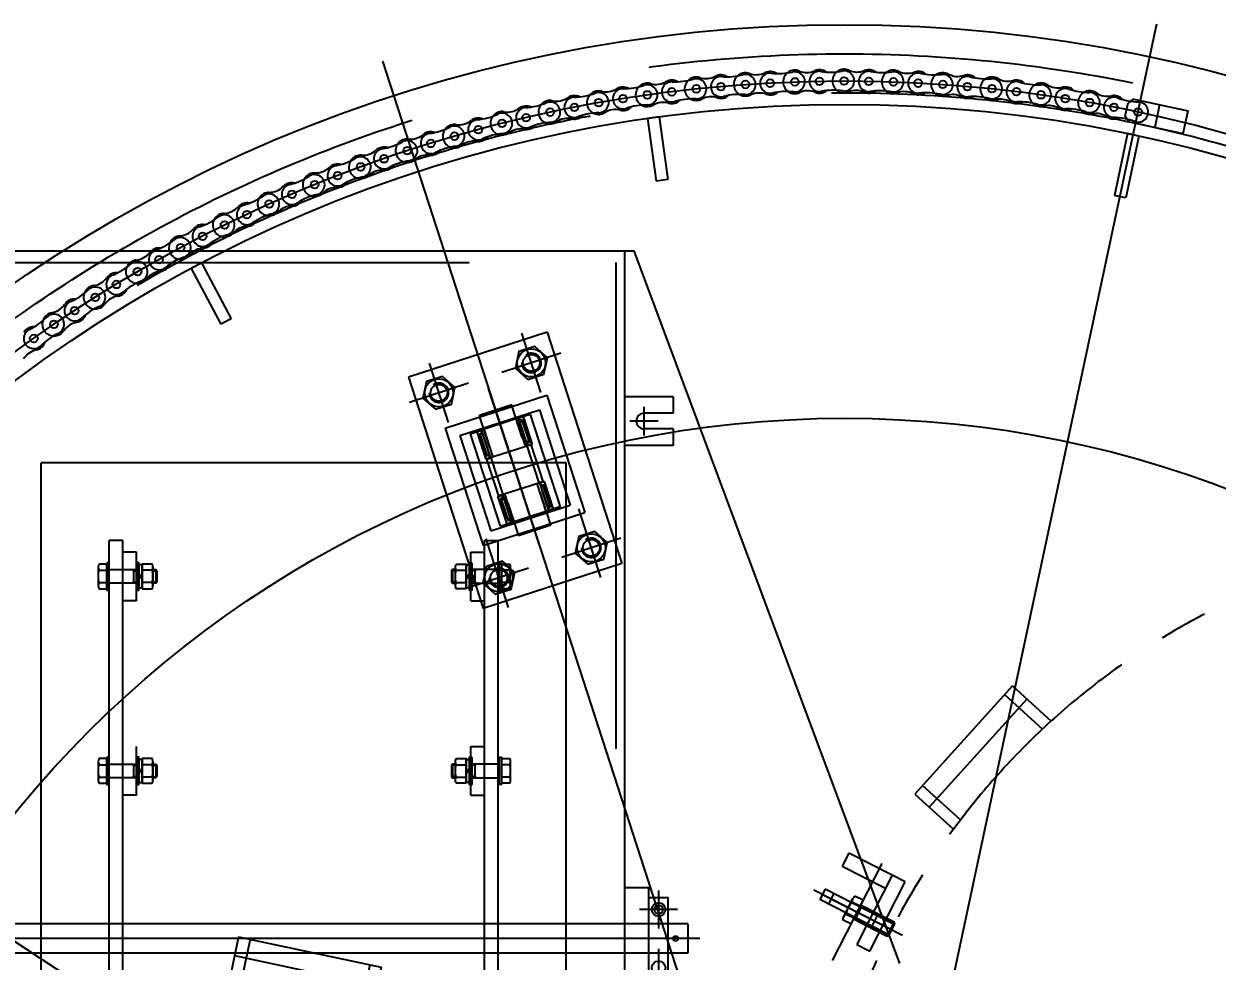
# Model space of a CAD drawing. Header units: millimetres. Extents: x 10462777 to 22643323, y 453826 to 1389191.
# Drawn here: x 11283327 to 11284555, y 586832 to 587796 of the extents above; entities that cross this region are included whole.
import ezdxf

# ---------------------------------------------------------------- set-up
doc = ezdxf.new("R2010")
doc.units = ezdxf.units.MM
doc.header["$LTSCALE"] = 200
doc.header["$MEASUREMENT"] = 0
doc.header["$PDMODE"] = 35
doc.header["$PDSIZE"] = -5
for name, pattern in [('CENTER', [2, 1.25, -0.25, 0.25, -0.25]), ('HIDDEN', [3.75, 2.5, -1.25]), ('PHANTOM', [2.5, 1.25, -0.25, 0.25, -0.25, 0.25, -0.25])]:
    doc.linetypes.add(name, pattern=pattern)
doc.layers.get('0').update_dxf_attribs({"linetype": 'CONTINUOUS'})
doc.layers.get('DEFPOINTS').update_dxf_attribs({"linetype": 'CONTINUOUS'})
for name, color, linetype in [('1', 1, 'CENTER'), ('7', 7, 'CONTINUOUS'), ('CENTER', 1, 'CONTINUOUS'), ('H', 30, 'CONTINUOUS'), ('HIDDEN', 7, 'HIDDEN'), ('THIN', 3, 'CONTINUOUS')]:
    doc.layers.add(name, color=color, linetype=linetype)
doc.styles.get("Standard").update_dxf_attribs({"font": 'SYMBOL'})
doc.dimstyles.new('ROMANS', dxfattribs={"dimtxt": 2.5, "dimasz": 2.5, "dimexe": 1.25, "dimexo": 0.625, "dimtad": 1, "dimdec": 4, "dimdsep": 46, "dimlunit": 6, "dimtxsty": 'Standard', "dimcen": 2.5, "dimadec": 0, "dimazin": 0, "dimtfac": 1, "dimtdec": 4, "dimtmove": 0, "dimatfit": 3, "dimfxl": 1, "dimtolj": 1, "dimtzin": 0, "dimarcsym": 0})

# ---------------------------------------------------------------- blocks, each defined once
blk = doc.blocks.new('A$C1F8B6851')
at = {"layer": '7', "color": 1}
for p, q in [((4.5, 60.5), (23.5, 60.5)), ((7.6, 59.5), (7.6, 51.5)), ((20.4, 59.5), (20.4, 51.5)), ((7, 49), (7, 21)), ((21, 21), (21, 49)), ((7, 24), (21, 24)), ((7.6, 5), (7.6, 15)), ((14.8, 15), (11.3, 18.5)), ((16.7, 15), (13.2, 18.5)), ((20.4, 5), (20.4, 15)), ((23.5, 4), (4.5, 4)), ((7, 1.1), (21, 1.1))]:
    blk.add_line(p, q, dxfattribs=at)
for points in [[(0, 51.5), (28, 51.5), (28, 49), (0, 49), (0, 51.5)], [(0, 21), (28, 21), (28, 18.5), (0, 18.5), (0, 21)], [(2.2, 18.5), (25.8, 18.5), (25.8, 15), (2.2, 15), (2.2, 18.5)], [(7, 4), (7, 1.1), (8.1, 0), (19.9, 0), (21, 1.1), (21, 4)]]:
    blk.add_lwpolyline(points, dxfattribs=at)
for points in [[(1.3, 51.5), (1.3, 59.5, -0.309401), (7.6, 59.5, -0.154701), (20.4, 59.5, -0.309401), (26.7, 59.5), (26.7, 51.5), (1.3, 51.5)], [(26.7, 15), (26.7, 5, -0.309401), (20.4, 5, -0.154701), (7.6, 5, -0.309401), (1.3, 5), (1.3, 15), (26.7, 15)]]:
    blk.add_lwpolyline(points, format="xyb", dxfattribs=at)
at = {"layer": 'THIN', "color": 1}
for p, q in [((8.1, 4), (8.1, 0)), ((19.9, 4), (19.9, 0))]:
    blk.add_line(p, q, dxfattribs=at)
for points in [[(7, 25.9), (8.1, 24), (8.1, 21)], [(21, 25.9), (19.9, 24), (19.9, 21)]]:
    blk.add_lwpolyline(points, dxfattribs=at)
blk = doc.blocks.new('A$C61455E37')
at = {"layer": '7', "color": 60}
for p, q in [((0, 50), (17, 50)), ((0, 50), (0, 0)), ((17, 50), (17, 20)), ((33, 50), (50, 50)), ((33, 50), (33, 20)), ((50, 50), (50, 0)), ((0, 0), (50, 0))]:
    blk.add_line(p, q, dxfattribs=at)
blk.add_arc((25, 20), 8, 180, 0, dxfattribs=at)
at = {"layer": 'CENTER', "color": 60}
for p, q in [((25, 34.7), (25, 5.3)), ((39.7, 20), (10.3, 20))]:
    blk.add_line(p, q, dxfattribs=at)
blk = doc.blocks.new('A$C107C3577')
at = {"color": 4}
for p in [(733, 1362.1), (0, 409.1)]:
    blk.add_line(p, (0, 1089.1), dxfattribs=at)
at = {"color": 6}
for p, q in [((692.1, 1144.1), (692.1, 101.1)), ((692.1, 1144.1), (722.1, 1144.1)), ((722.1, 1144.1), (722.1, 101.1))]:
    blk.add_line(p, q, dxfattribs=at)
at = {"color": 7, "linetype": 'HIDDEN'}
for p, q in [((12, 419.1), (12, 1079.1)), ((12, 1070.1), (1492, 1070.1))]:
    blk.add_line(p, q, dxfattribs=at)
at = {"color": 151}
for p, q in [((1076, 1019.1), (218, 1019.1)), ((218, 1019.1), (218, 479.1)), ((2172, 479.1), (218, 479.1))]:
    blk.add_line(p, q, dxfattribs=at)
at = {"color": 2}
for p, q in [((740.6, 949.1), (297.7, 949.1)), ((297.7, 935.1), (297.7, 949.1)), ((740.6, 935.1), (297.7, 935.1)), ((740.6, 563.1), (297.7, 563.1)), ((297.7, 563.1), (297.7, 549.1)), ((740.6, 549.1), (297.7, 549.1))]:
    blk.add_line(p, q, dxfattribs=at)
blk.add_circle((707.1, 1131.6), 2.5)
at = {"layer": '7', "color": 1, "linetype": 'Continuous'}
for p, q in [((677.3, 1133.6), (677.3, 1094.6)), ((657.8, 1114.1), (696.8, 1114.1)), ((717.8, 1114.1), (756.8, 1114.1))]:
    blk.add_line(p, q, dxfattribs=at)
at = {"layer": '7', "color": 4, "linetype": 'Continuous'}
for p, q in [((664.8, 1104.1), (664.8, 1124.1)), ((749.8, 1124.1), (664.8, 1124.1)), ((749.8, 1104.1), (664.8, 1104.1))]:
    blk.add_line(p, q, dxfattribs=at)
at = {"layer": '7', "color": 3, "linetype": 'Continuous'}
for p in [(654.8, 1079.1), (759.8, 1104.1)]:
    blk.add_line(p, (654.8, 1104.1), dxfattribs=at)
at = {"layer": '7', "color": 4}
for p, q in [((0, 419.1), (0, 1079.1)), ((0, 1079.1), (1492, 1079.1)), ((0, 449.1), (0, 1048.1)), ((309.8, 921.1), (309.8, 935.1)), ((359.8, 935.1), (309.8, 935.1)), ((359.8, 921.1), (359.8, 935.1)), ((509.8, 921.1), (509.8, 935.1)), ((559.8, 935.1), (509.8, 935.1)), ((559.8, 921.1), (559.8, 935.1)), ((359.8, 921.1), (309.8, 921.1)), ((559.8, 921.1), (509.8, 921.1)), ((359.8, 577.1), (309.8, 577.1)), ((309.8, 577.1), (309.8, 563.1)), ((359.8, 577.1), (359.8, 563.1)), ((559.8, 577.1), (509.8, 577.1)), ((559.8, 577.1), (559.8, 563.1)), ((359.8, 563.1), (309.8, 563.1)), ((559.8, 563.1), (509.8, 563.1))]:
    blk.add_line(p, q, dxfattribs=at)
at = {"layer": '7', "color": 4, "linetype": 'Continuous'}
for centre, radius in [((677.3, 1114.1), 7), ((677.3, 1114.1), 4.5), ((737.3, 1114.1), 7)]:
    blk.add_circle(centre, radius, dxfattribs=at)
at = {"layer": 'CENTER'}
blk.add_line((707.1, 1156.5), (707.1, 86), dxfattribs=at)
at = {"layer": '7', "linetype": 'Continuous'}
blk.add_blockref('A$C61455E37', (150, 1079.1), dxfattribs=at)
at = {"layer": '7'}
for p in [(320.8, 901.1), (520.8, 901.1)]:
    blk.add_blockref('A$C1F8B6851', p, dxfattribs=at)
at = {"layer": '7', "xscale": -1, "rotation": 180}
for p in [(320.8, 598.1), (520.8, 598.1)]:
    blk.add_blockref('A$C1F8B6851', p, dxfattribs=at)
blk = doc.blocks.new('A$C40DC224F')
at = {"layer": 'H', "color": 31, "linetype": 'Continuous'}
for p, q in [((30, 50), (0, 50)), ((0, 50), (0, 0)), ((30, 50), (30, 0)), ((30, 0), (0, 0))]:
    blk.add_line(p, q, dxfattribs=at)
for points in [[(30, 45.6), (27, 45.6), (27, 47.9), (3, 47.9), (3, 45.6), (0, 45.6), (0, 49, -0.414214), (1, 50), (29, 50, -0.414214), (30, 49), (30, 45.6)], [(30, 44.7), (27, 45), (3, 45), (0, 44.7), (0, 43.5, 0.414214), (1, 42.5), (29, 42.5, 0.414214), (30, 43.5), (30, 44.7)], [(20, 45), (5.5, 45, -1), (5.5, 47.9), (24.5, 47.9, -1), (24.5, 45), (20, 45)], [(30, 5.3), (27, 5), (3, 5), (0, 5.3), (0, 6.5, -0.414214), (1, 7.5), (29, 7.5, -0.414214), (30, 6.5), (30, 5.3)], [(30, 4.3), (27, 4.3), (27, 2.1), (3, 2.1), (3, 4.3), (0, 4.3), (0, 1, 0.414214), (1, 0), (29, 0, 0.414214), (30, 1), (30, 4.3)], [(20, 5), (5.5, 5, 1), (5.5, 2.1), (24.5, 2.1, 1), (24.5, 5), (20, 5)]]:
    blk.add_lwpolyline(points, format="xyb", dxfattribs=at)
blk = doc.blocks.new('*D377')
at = {"layer": '7', "color": 1, "lineweight": -2, "transparency": 16777216}
for p, q in [((11282882.7, 587138.4), (11282851.4, 587159)), ((11282914, 587117.8), (11285428.6, 585463.4)), ((11285739.1, 585259.1), (11285459.9, 585442.8))]:
    blk.add_line(p, q, dxfattribs=at)
at = {"layer": '7', "color": 1, "transparency": 16777216}
for points in [[(11282886.1, 587143.6), (11282879.3, 587133.1), (11282914, 587117.8)], [(11285463.4, 585448), (11285456.5, 585437.5), (11285428.6, 585463.4)]]:
    blk.add_solid(points, dxfattribs=at)
at = {"layer": 'DEFPOINTS', "color": 0, "transparency": 16777216}
for p in [(11282914, 587117.8), (11285428.6, 585463.4)]:
    blk.add_point(p, dxfattribs=at)
at = {"layer": '7', "color": 4, "transparency": 16777216, "insert": (11285676.4, 585344.5), "char_height": 37.5, "attachment_point": 5, "rotation": 326.6587}
blk.add_mtext('\\A1;∅3,010', dxfattribs=at)
blk = doc.blocks.new('A$C08586AF6')
at = {"layer": '7', "color": 71, "linetype": 'PHANTOM'}
for p, q in [((152.1, 1270.7), (231.3, 1349.9)), ((156.3, 1345.7), (220, 1282)), ((159.2, 1334.3), (167.7, 1342.8)), ((224.2, 1286.3), (167.7, 1342.8)), ((215.7, 1277.8), (159.2, 1334.3)), ((166.2, 1327.3), (174.7, 1335.8)), ((201.6, 1291.9), (210.1, 1300.4)), ((215.7, 1277.8), (224.2, 1286.3)), ((19.8, 1086.5), (94.8, 1216.5)), ((94.8, 1216.5), (141.5, 1189.5)), ((37.1, 1076.5), (112.1, 1206.5)), ((88.8, 1206.1), (134.5, 1179.7)), ((25.8, 1096.9), (71.5, 1070.6)), ((19.8, 1086.5), (66.5, 1059.6))]:
    blk.add_line(p, q, dxfattribs=at)
blk.add_circle((751, 751), 751, dxfattribs=at)
blk = doc.blocks.new('A$C599E23C4')
at = {"layer": '7', "color": 1}
for p, q in [((1.1, 21.9), (1.1, 5.9)), ((38.1, 21.9), (38.1, 5.9)), ((48.9, 20.8), (40, 20.8)), ((50, 24.2), (50, 3.5)), ((48.9, 6.9), (40, 6.9))]:
    blk.add_line(p, q, dxfattribs=at)
blk.add_lwpolyline([(40, 27.7), (48.9, 27.7, -0.309401), (48.9, 20.8, -0.154701), (48.9, 6.9, -0.309401), (48.9, 0), (40, 0), (40, 27.7)], format="xyb", dxfattribs=at)
blk.add_lwpolyline([(40, 21.9), (1.1, 21.9), (0, 20.8), (0, 6.9), (1.1, 5.9), (40, 5.9)], dxfattribs=at)
at = {"layer": 'THIN', "color": 1}
for points in [[(40, 21.9), (38.1, 20.8), (0, 20.8)], [(40, 5.9), (38.1, 6.9), (0, 6.9)]]:
    blk.add_lwpolyline(points, dxfattribs=at)

msp = doc.modelspace()

# ---------------------------------------------------------------- linework, layer by layer
at = {"color": 31}
for centre in [(11284069.45467, 587734.02587, 0), (11284069.46349, 587734.02663, 0), (11284094.81913, 587735.3691, 0), (11284120.17475, 587736.71188, 0), (11284120.18358, 587736.71233, 0), (11284145.57072, 587737.16413, 0), (11284170.95784, 587737.61624, 0), (11284170.96669, 587737.61638, 0), (11284196.35404, 587737.17695, 0), (11284221.7414, 587736.73784, 0), (11284221.75024, 587736.73767, 0), (11284247.10654, 587735.40756, 0), (11284272.46284, 587734.07777, 0), (11284272.47168, 587734.07729, 0), (11283968.45337, 587723.32436, 0), (11283968.46211, 587723.32573, 0), (11283993.66113, 587726.44348, 0), (11284018.8601, 587729.56153, 0), (11284018.86888, 587729.5626, 0), (11284044.16179, 587731.79408, 0), (11284297.76567, 587731.85813, 0), (11284323.05968, 587729.63929, 0), (11284323.0685, 587729.6385, 0), (11284348.26903, 587726.53304, 0), (11284373.4696, 587723.42789, 0), (11284373.47838, 587723.42679, 0), (11283893.3784, 587710.44406, 0), (11283918.29658, 587715.32203, 0), (11283918.30527, 587715.32371, 0), (11283943.37935, 587719.32388, 0), (11284398.5544, 587719.43884, 0), (11284423.63047, 587715.4512, 0), (11284423.63921, 587715.4498, 0), (11284448.55983, 587710.58428, 0), (11283843.71988, 587699.81496, 0), (11283868.45152, 587705.56441, 0), (11283868.46015, 587705.5664, 0), (11284473.48919, 587705.71736, 0), (11283794.46497, 587687.44967, 0), (11283818.97961, 587694.06352, 0), (11283818.98816, 587694.06581, 0), (11283745.67436, 587673.36342, 0), (11283769.94179, 587680.83353, 0), (11283769.95025, 587680.83611, 0), (11283721.39847, 587665.89073, 0), (11283721.40684, 587665.89361, 0), (11283673.40946, 587649.25354, 0), (11283673.41772, 587649.25672, 0), (11283697.40815, 587657.57358, 0), (11283649.7258, 587640.09959, 0), (11283626.03389, 587630.94246, 0), (11283626.04203, 587630.94592, 0), (11283579.33011, 587610.98004, 0), (11283579.33813, 587610.98378, 0), (11283602.68607, 587620.96298, 0), (11283556.3469, 587600.18733, 0), (11283533.35568, 587589.39087, 0), (11283533.36356, 587589.3949, 0), (11283510.76539, 587577.79823, 0), (11283488.16722, 587566.20156, 0), (11283488.17496, 587566.20586, 0), (11283465.99768, 587553.82327, 0), (11283443.82041, 587541.44067, 0), (11283443.82799, 587541.44524, 0), (11283422.09894, 587528.29198, 0), (11283400.36989, 587515.13871, 0), (11283400.37731, 587515.14355, 0), (11283379.12325, 587501.23582, 0), (11283357.86919, 587487.32809, 0), (11283357.87643, 587487.33318, 0), (11283337.12354, 587472.68812, 0)]:
    msp.add_circle(centre, 3.97, dxfattribs=at)
for centre, radius, start, end in [((11284170.95784, 587737.61624, 0), 12.05, 65.86908936, 180.25255255), ((11283993.66113, 587726.44348, 0), 12.05, 59.60103201, 120.19367212), ((11283996.89784, 587803.70547, 0), 66.92976, 267.60112801, 286.50634125), ((11284018.8601, 587729.56153, 0), 12.05, 71.90260889, 186.28607202), ((11284018.86888, 587729.5626, 0), 10.4, 267.60112801, 106.50633214), ((11284028.89892, 587760.2801, 0), 20.26731, 251.90261807, 298.18250895), ((11284044.16179, 587731.79408, 0), 10.4, 85.58994899, 284.49516798), ((11284044.16179, 587731.79408, 0), 12.05, 57.589859, 118.18249881), ((11284050.10798, 587808.89489, 0), 66.92976, 265.58995499, 284.49516798), ((11284069.45467, 587734.02587, 0), 12.05, 69.89143579, 184.2748989), ((11284069.46349, 587734.02663, 0), 10.4, 265.58995499, 104.49515894), ((11284080.56536, 587764.37321, 0), 20.26731, 249.89144467, 296.17133568), ((11284094.81913, 587735.3691, 0), 10.4, 83.5787758, 282.4839948), ((11284094.81913, 587735.3691, 0), 12.05, 55.57868589, 116.17132569), ((11284103.46745, 587812.21374, 0), 66.92976, 263.57878161, 282.4839948), ((11284120.17475, 587736.71188, 0), 12.05, 67.88026258, 182.26372572), ((11284120.18358, 587736.71233, 0), 10.4, 263.57878161, 102.48398584), ((11284132.34361, 587766.6506, 0), 20.26731, 247.88027158, 294.16016251), ((11284145.57072, 587737.16413, 0), 10.4, 81.56760245, 280.47282159), ((11284145.57072, 587737.16413, 0), 12.05, 53.56751272, 114.16015266), ((11284156.91053, 587813.65792, 0), 66.92976, 261.56760849, 280.47282159), ((11284170.95784, 587737.61624, 0), 12.05, 180.25255255, 292.1489894), ((11284170.96669, 587737.61638, 0), 10.4, 261.56760849, 100.47281248), ((11284184.16989, 587767.10946, 0), 20.26731, 245.86909827, 292.1489894), ((11284196.35404, 587737.17695, 0), 10.4, 79.55642946, 278.46164839), ((11284196.35404, 587737.17695, 0), 12.05, 51.55633928, 112.14897949), ((11284210.37138, 587813.22567, 0), 66.92976, 259.55643533, 278.46164839), ((11284221.7414, 587736.73784, 0), 12.05, 178.24137935, 290.13781622), ((11284221.7414, 587736.73784, 0), 12.05, 63.85791628, 178.24137935), ((11284221.75024, 587736.73767, 0), 10.4, 259.55643533, 98.46163933), ((11284235.98036, 587765.74923, 0), 20.26731, 243.85792531, 290.13781622), ((11284247.10654, 587735.40756, 0), 10.4, 77.54525625, 276.45047526), ((11284247.10654, 587735.40756, 0), 12.05, 49.54516629, 110.13780621), ((11284263.78412, 587810.9175, 0), 66.92976, 257.54526216, 276.45047526), ((11284272.46284, 587734.07777, 0), 12.05, 61.84674299, 176.23020616), ((11284272.47168, 587734.07729, 0), 10.4, 257.54526216, 96.45046624), ((11284287.71116, 587762.57157, 0), 20.26731, 241.84675195, 288.12664303), ((11284297.76567, 587731.85813, 0), 10.4, 75.53408305, 274.43930203), ((11284297.76567, 587731.85813, 0), 12.05, 47.53399297, 108.12663315), ((11284317.08295, 587806.73627, 0), 66.92976, 255.53408901, 274.43930203), ((11284323.05968, 587729.63929, 0), 12.05, 59.83556992, 174.21903299), ((11284323.0685, 587729.6385, 0), 10.4, 255.53408901, 94.43929304), ((11284339.29859, 587757.58042, 0), 20.26731, 239.83557882, 286.11546972), ((11284348.26903, 587726.53304, 0), 12.05, 45.52281974, 106.11545973), ((11283891.18755, 587787.74278, 0), 66.92976, 271.62347444, 290.52868747), ((11283918.29658, 587715.32203, 0), 12.05, 75.92495518, 190.30841852), ((11283918.30527, 587715.32371, 0), 10.4, 271.62347444, 110.52867837), ((11283926.1559, 587746.66911, 0), 20.26731, 255.92496442, 302.20485522), ((11283943.37935, 587719.32388, 0), 10.4, 89.61229523, 288.51751435), ((11283943.37935, 587719.32388, 0), 12.05, 61.61220526, 122.20484536), ((11283943.9026, 587796.65187, 0), 66.92976, 269.61230142, 288.51751435), ((11283968.45337, 587723.32436, 0), 12.05, 73.91378199, 188.29724525), ((11283968.46211, 587723.32573, 0), 10.4, 269.61230142, 108.51750535), ((11283977.40796, 587754.37631, 0), 20.26731, 253.91379109, 300.1936822), ((11283993.66113, 587726.44348, 0), 10.4, 87.60112203, 286.50634125), ((11284018.8601, 587729.56153, 0), 12.05, 186.28607202, 298.18250895), ((11284069.45467, 587734.02587, 0), 12.05, 184.2748989, 296.17133568), ((11284083.70844, 587705.02176, 0), 20.26731, 69.89143579, 116.17132569), ((11284094.81913, 587735.3691, 0), 12.05, 249.89144467, 310.4840858), ((11284111.53526, 587659.86769, 0), 66.92976, 83.5787758, 102.48398584), ((11284120.17475, 587736.71188, 0), 12.05, 182.26372572, 294.16016251), ((11284133.40185, 587707.22541, 0), 20.26731, 67.88026258, 114.16015266), ((11284145.57072, 587737.16413, 0), 12.05, 247.88027158, 308.47291271), ((11284159.62688, 587661.12259, 0), 66.92976, 81.56760245, 100.47281248), ((11284183.14199, 587707.68374, 0), 20.26731, 65.86908936, 112.14897949), ((11284196.35404, 587737.17695, 0), 12.05, 245.86909827, 306.46173943), ((11284207.73291, 587660.68896, 0), 66.92976, 79.55642946, 98.46163933), ((11284232.86758, 587706.39618, 0), 20.26731, 63.85791628, 110.13780621), ((11284247.10654, 587735.40756, 0), 12.05, 243.85792531, 304.45056617), ((11284255.79409, 587658.56735, 0), 66.92976, 77.54525625, 96.45046624), ((11284272.46284, 587734.07777, 0), 12.05, 176.23020616, 288.12664303), ((11284323.05968, 587729.63929, 0), 12.05, 174.21903299, 286.11546972), ((11284348.26903, 587726.53304, 0), 10.4, 73.52290985, 272.4281288), ((11284370.20222, 587800.68712, 0), 66.92976, 253.52291586, 272.4281288), ((11284373.4696, 587723.42789, 0), 12.05, 172.20785988, 284.10429659), ((11284373.4696, 587723.42789, 0), 12.05, 57.82439644, 172.20785988), ((11284373.47838, 587723.42679, 0), 10.4, 253.52291586, 92.42811983), ((11284390.67907, 587750.78191, 0), 20.26731, 237.82440572, 284.10429659), ((11284398.5544, 587719.43884, 0), 10.4, 71.5117366, 270.41695578), ((11284398.5544, 587719.43884, 0), 12.05, 43.51164655, 104.10428669), ((11284423.07647, 587792.77751, 0), 66.92976, 251.51174266, 270.41695578), ((11284423.63047, 587715.4512, 0), 12.05, 55.81322338, 170.19668659), ((11284423.63921, 587715.4498, 0), 10.4, 251.51174266, 90.4169466), ((11284441.78932, 587742.18442, 0), 20.26731, 235.81323243, 282.09312352), ((11283838.81763, 587776.98918, 0), 66.92976, 273.63464777, 292.53986071), ((11283868.45152, 587705.56441, 0), 12.05, 77.93612847, 192.31959157), ((11283868.46015, 587705.5664, 0), 10.4, 273.63464777, 112.5398517), ((11283875.2059, 587737.168, 0), 20.26731, 257.93613763, 304.21602842), ((11283893.3784, 587710.44406, 0), 10.4, 91.62346846, 290.52868747), ((11283893.3784, 587710.44406, 0), 12.05, 63.62337864, 124.21601856), ((11283918.29658, 587715.32203, 0), 12.05, 190.30841852, 302.20485522), ((11283967.93885, 587645.99775, 0), 66.92976, 89.61229523, 108.51750535), ((11283968.45337, 587723.32436, 0), 12.05, 188.29724525, 300.1936822), ((11283984.70654, 587695.39153, 0), 20.26731, 73.91378199, 120.19367212), ((11283993.66113, 587726.44348, 0), 12.05, 253.91379109, 314.506432), ((11284015.63217, 587652.30061, 0), 66.92976, 87.60112203, 106.50633214), ((11284034.12297, 587701.07552, 0), 20.26731, 71.90260889, 118.18249881), ((11284044.16179, 587731.79408, 0), 12.05, 251.90261807, 312.49525887), ((11284063.5173, 587656.92583, 0), 66.92976, 85.58994899, 104.49515894), ((11284282.51735, 587703.36433, 0), 20.26731, 61.84674299, 108.12663315), ((11284297.76567, 587731.85813, 0), 12.05, 241.84675195, 302.43939304), ((11284303.75122, 587654.76037, 0), 66.92976, 75.53408305, 94.43929304), ((11284332.03013, 587698.59192, 0), 20.26731, 59.83556992, 106.11545973), ((11284348.26903, 587726.53304, 0), 12.05, 239.83557882, 300.42821991), ((11284351.54519, 587649.27271, 0), 66.92976, 73.52290985, 92.42811983), ((11284423.63047, 587715.4512, 0), 12.05, 170.19668659, 282.09312352), ((11284448.55983, 587710.58428, 0), 10.4, 69.50056333, 268.40578247), ((11284448.55983, 587710.58428, 0), 12.05, 41.50047339, 102.09311348), ((11284475.64057, 587783.01719, 0), 66.92976, 249.50056947, 268.40578247), ((11284473.48919, 587705.71736, 0), 10.4, 249.50056947, 88.4057735), ((11283786.85737, 587764.40431, 0), 66.92976, 275.64582091, 294.5510338), ((11283818.97961, 587694.06352, 0), 12.05, 79.9473017, 194.33076487), ((11283818.98816, 587694.06581, 0), 10.4, 275.64582091, 114.55102488), ((11283824.62072, 587725.88468, 0), 20.26731, 259.94731059, 306.22720175), ((11283843.71988, 587699.81496, 0), 10.4, 93.63464157, 292.53986071), ((11283843.71988, 587699.81496, 0), 12.05, 65.63455161, 126.22719173), ((11283868.45152, 587705.56441, 0), 12.05, 192.31959157, 304.21602842), ((11283893.3784, 587710.44406, 0), 12.05, 257.93613763, 318.52877852), ((11283920.49611, 587638.02499, 0), 66.92976, 91.62346846, 110.52867837), ((11283935.52002, 587687.9768, 0), 20.26731, 75.92495518, 122.20484536), ((11283943.37935, 587719.32388, 0), 12.05, 255.92496442, 316.51760531), ((11284381.34493, 587692.08483, 0), 20.26731, 57.82439644, 104.10428669), ((11284398.5544, 587719.43884, 0), 12.05, 237.82440572, 298.41704666), ((11284399.11714, 587642.11113, 0), 66.92976, 71.5117366, 90.4169466), ((11284430.40098, 587683.85107, 0), 20.26731, 55.81322338, 102.09311348), ((11284448.55983, 587710.58428, 0), 12.05, 235.81323243, 296.40587339), ((11284446.40846, 587633.28446, 0), 66.92976, 69.50056333, 88.4057735), ((11283735.37076, 587750.00367, 0), 66.92976, 277.65699405, 296.56220704), ((11283769.94179, 587680.83353, 0), 12.05, 81.95847472, 196.34193787), ((11283769.95025, 587680.83611, 0), 10.4, 277.65699405, 116.56219797), ((11283774.46267, 587712.83306, 0), 20.26731, 261.95848378, 308.23837482), ((11283794.46497, 587687.44967, 0), 10.4, 95.64581491, 294.5510338), ((11283794.46497, 587687.44967, 0), 12.05, 67.64572488, 128.2383648), ((11283818.97961, 587694.06352, 0), 12.05, 194.33076487, 306.22720175), ((11283838.07877, 587667.9938, 0), 20.26731, 79.9473017, 126.22719173), ((11283843.71988, 587699.81496, 0), 12.05, 259.94731059, 320.53995175), ((11283873.36239, 587628.39218, 0), 66.92976, 93.63464157, 112.5398517), ((11283886.62402, 587678.84048, 0), 20.26731, 77.93612847, 124.21601856), ((11283721.39847, 587665.89073, 0), 12.05, 83.96964808, 198.35311112), ((11283721.40684, 587665.89361, 0), 10.4, 279.66816713, 118.57337125), ((11283724.79357, 587698.02921, 0), 20.26731, 263.9696571, 310.24954805), ((11283745.67436, 587673.36342, 0), 10.4, 97.65698802, 296.56220704), ((11283745.67436, 587673.36342, 0), 12.05, 69.65689809, 130.24953798), ((11283769.94179, 587680.83353, 0), 12.05, 196.34193787, 308.23837482), ((11283789.94408, 587655.45014, 0), 20.26731, 81.95847472, 128.2383648), ((11283794.46497, 587687.44967, 0), 12.05, 261.95848378, 322.55112486), ((11283826.59576, 587617.11117, 0), 66.92976, 95.64581491, 114.55102488), ((11283675.67459, 587681.49137, 0), 20.26731, 265.98083022, 312.26072133), ((11283697.40815, 587657.57358, 0), 10.4, 99.66816128, 298.57338024), ((11283697.40815, 587657.57358, 0), 12.05, 71.66807134, 132.26071125), ((11283684.42126, 587733.80502, 0), 66.92976, 279.66816713, 298.57338024), ((11283745.67436, 587673.36342, 0), 12.05, 263.9696571, 324.56229804), ((11283780.25384, 587604.19587, 0), 66.92976, 97.65698802, 116.56219797), ((11283649.7258, 587640.09959, 0), 12.05, 73.67924443, 134.27188439), ((11283634.07162, 587715.82831, 0), 66.92976, 281.67934046, 300.58455341), ((11283673.40946, 587649.25354, 0), 12.05, 85.98082124, 200.36428444), ((11283673.41772, 587649.25672, 0), 10.4, 281.67934046, 120.58454448), ((11283734.39372, 587589.66217, 0), 66.92976, 99.66816128, 118.57337125), ((11283721.39847, 587665.89073, 0), 12.05, 198.35311112, 310.24954805), ((11283742.27926, 587641.22495, 0), 20.26731, 83.96964808, 130.24953798), ((11283584.38388, 587696.09567, 0), 66.92976, 283.69051365, 302.5957266), ((11283626.03389, 587630.94246, 0), 12.05, 87.99199446, 202.37545757), ((11283626.04203, 587630.94592, 0), 10.4, 283.69051365, 122.59571749), ((11283627.16625, 587663.23992, 0), 20.26731, 267.99200343, 314.27189443), ((11283649.7258, 587640.09959, 0), 10.4, 101.67933437, 300.58455341), ((11283689.0719, 587573.528, 0), 66.92976, 101.67933437, 120.58454448), ((11283673.40946, 587649.25354, 0), 12.05, 200.36428444, 312.26072133), ((11283695.14302, 587625.33575, 0), 20.26731, 85.98082124, 132.26071125), ((11283697.40815, 587657.57358, 0), 12.05, 265.98083022, 326.57347126), ((11283579.32832, 587643.29735, 0), 20.26731, 270.00317646, 316.28306746), ((11283602.68607, 587620.96298, 0), 10.4, 103.6905075, 302.5957266), ((11283602.68607, 587620.96298, 0), 12.05, 75.6904176, 136.28305759), ((11283648.59344, 587607.80213, 0), 20.26731, 87.99199446, 134.27188439), ((11283649.7258, 587640.09959, 0), 12.05, 267.99200343, 328.5846444), ((11283535.41925, 587674.63144, 0), 66.92976, 285.70168679, 304.60689975), ((11283579.33011, 587610.98004, 0), 12.05, 90.0031675, 204.38663081), ((11283579.33813, 587610.98378, 0), 10.4, 285.70168679, 124.60689087), ((11283602.68607, 587620.96298, 0), 12.05, 270.00317646, 330.59581756), ((11283644.34422, 587555.81323, 0), 66.92976, 103.6905075, 122.59571749), ((11283626.03389, 587630.94246, 0), 12.05, 202.37545757, 314.27189443), ((11283532.21973, 587621.68821, 0), 20.26731, 272.01434979, 318.29424071), ((11283556.3469, 587600.18733, 0), 10.4, 105.7016808, 304.60689975), ((11283556.3469, 587600.18733, 0), 12.05, 77.70159078, 138.29423074), ((11283579.33011, 587610.98004, 0), 12.05, 204.38663081, 316.28306746), ((11283602.68786, 587588.64567, 0), 20.26731, 90.0031675, 136.28305759), ((11283510.76539, 587577.79823, 0), 12.05, 79.71276384, 140.30540401), ((11283487.23805, 587651.46204, 0), 66.92976, 287.71285993, 306.61807288), ((11283533.35568, 587589.39087, 0), 12.05, 92.01434082, 206.39780406), ((11283533.36356, 587589.3949, 0), 10.4, 287.71285993, 126.61806404), ((11283556.3469, 587600.18733, 0), 12.05, 272.01434979, 332.60699081), ((11283600.26578, 587536.53968, 0), 66.92976, 105.7016808, 124.60689087), ((11283488.16722, 587566.20156, 0), 12.05, 94.025514, 208.40897713), ((11283485.89852, 587598.43914, 0), 20.26731, 274.02552299, 320.30541399), ((11283510.76539, 587577.79823, 0), 10.4, 107.71285389, 306.61807288), ((11283556.89089, 587515.73109, 0), 66.92976, 107.71285389, 126.61806404), ((11283533.35568, 587589.39087, 0), 12.05, 206.39780406, 318.29424071), ((11283557.48285, 587567.88999, 0), 20.26731, 92.01434082, 138.29423074), ((11283465.99768, 587553.82327, 0), 12.05, 81.72393723, 142.31657707), ((11283439.89965, 587626.61602, 0), 66.92976, 289.72403326, 308.6292462), ((11283488.17496, 587566.20586, 0), 10.4, 289.72403326, 128.62923721), ((11283513.03409, 587545.56065, 0), 20.26731, 94.025514, 140.30540401), ((11283510.76539, 587577.79823, 0), 12.05, 274.02552299, 334.61816397), ((11283443.82041, 587541.44067, 0), 12.05, 96.03668722, 210.42015042), ((11283440.42175, 587573.57877, 0), 20.26731, 276.03669623, 322.31658713), ((11283465.99768, 587553.82327, 0), 10.4, 109.72402715, 308.6292462), ((11283514.27298, 587493.41311, 0), 66.92976, 109.72402715, 128.62923721), ((11283488.16722, 587566.20156, 0), 12.05, 208.40897713, 320.30541399), ((11283393.46237, 587600.124, 0), 66.92976, 291.73520633, 310.64041935), ((11283443.82799, 587541.44524, 0), 10.4, 291.73520633, 130.64041034), ((11283469.39634, 587521.68517, 0), 20.26731, 96.03668722, 142.31657707), ((11283465.99768, 587553.82327, 0), 12.05, 276.03669623, 336.62933713), ((11283395.84546, 587547.13774, 0), 20.26731, 278.04786935, 324.32776032), ((11283422.09894, 587528.29198, 0), 10.4, 111.73520035, 310.64041935), ((11283422.09894, 587528.29198, 0), 12.05, 83.73511031, 144.32775032), ((11283472.46456, 587469.61322, 0), 66.92976, 111.73520035, 130.64041034), ((11283443.82041, 587541.44067, 0), 12.05, 210.42015042, 322.31658713), ((11283347.98342, 587572.01861, 0), 66.92976, 293.74637944, 312.65159253), ((11283400.36989, 587515.13871, 0), 12.05, 98.04786029, 212.43132336), ((11283400.37731, 587515.14355, 0), 10.4, 293.74637944, 132.65158358), ((11283426.62338, 587496.29295, 0), 20.26731, 98.04786029, 144.32775032), ((11283422.09894, 587528.29198, 0), 12.05, 278.04786935, 338.64051038), ((11283352.22455, 587519.14862, 0), 20.26731, 280.0590424, 326.3389335), ((11283379.12325, 587501.23582, 0), 10.4, 113.7463736, 312.65159253), ((11283379.12325, 587501.23582, 0), 12.05, 85.74628362, 146.33892349), ((11283431.51713, 587444.36076, 0), 66.92976, 113.7463736, 132.65158358), ((11283400.36989, 587515.13871, 0), 12.05, 212.43132336, 324.32776032), ((11283303.51882, 587542.33447, 0), 66.92976, 295.7575527, 314.66276576), ((11283357.86919, 587487.32809, 0), 12.05, 100.05903351, 214.44249675), ((11283357.87643, 587487.33318, 0), 10.4, 295.7575527, 134.6627567), ((11283379.12325, 587501.23582, 0), 12.05, 280.0590424, 340.65168348), ((11283337.12354, 587472.68812, 0), 10.4, 115.75754676, 314.66276576), ((11283337.12354, 587472.68812, 0), 12.05, 87.75745673, 148.3500967), ((11283357.86919, 587487.32809, 0), 12.05, 214.44249675, 326.3389335), ((11283384.76788, 587469.41528, 0), 20.26731, 100.05903351, 146.33892349), ((11283337.12354, 587472.68812, 0), 12.05, 282.07021566, 342.66285668), ((11283391.48115, 587417.68683, 0), 66.92976, 115.75754676, 134.6627567), ((11283343.88142, 587441.08528, 0), 20.26731, 102.07020671, 148.3500967)]:
    msp.add_arc(centre, radius, start, end, dxfattribs=at)
at = {"layer": '1', "color": 1, "linetype": 'CENTER'}
for p, q in [((11283858.98565, 587417.13929, 0), (11283839.2646, 587478.02508, 0)), ((11283879.56802, 587457.44271, 0), (11283818.68223, 587437.72166, 0)), ((11283763.85159, 587386.32515, 0), (11283744.13054, 587447.21095, 0)), ((11283784.43396, 587426.62857, 0), (11283723.54817, 587406.90752, 0)), ((11283857.02354, 587260.93381, 0), (11283805.07091, 587421.32983, 0)), ((11283920.61392, 587226.87117, 0), (11283897.81146, 587297.27037, 0)), ((11283825.47986, 587196.05703, 0), (11283802.6774, 587266.45624, 0)), ((11283941.1963, 587267.17459, 0), (11283880.3105, 587247.45355, 0)), ((11283846.06224, 587236.36046, 0), (11283785.17644, 587216.63941, 0))]:
    msp.add_line(p, q, dxfattribs=at)
at = {"layer": '7'}
for p, q in [((11284460.29204, 587701.37741, 0), (11284463.21541, 587715.06879, 0)), ((11284469.14925, 587718.91451, 0), (11284463.21541, 587715.06879, 0)), ((11284469.14925, 587718.91451, 0), (11284524.89273, 587707.01222, 0)), ((11284495.55405, 587713.27659, 0), (11284490.54256, 587689.80565, 0)), ((11284460.29204, 587701.37741, 0), (11284464.13776, 587695.44357, 0)), ((11284519.88124, 587683.54129, 0), (11284524.89273, 587707.01222, 0)), ((11284464.13776, 587695.44357, 0), (11284519.88124, 587683.54129, 0)), ((11284175.75319, 586943.10792, 0), (11284168.93103, 586929.7491, 0)), ((11284220.2826, 586920.36739, 0), (11284175.75319, 586943.10792, 0)), ((11284168.93103, 586929.7491, 0), (11284213.46044, 586907.00857, 0)), ((11284220.2826, 586920.36739, 0), (11284183.89776, 586849.12034, 0)), ((11284233.64142, 586913.54524, 0), (11284220.2826, 586920.36739, 0)), ((11284197.25658, 586842.29818, 0), (11284233.64142, 586913.54524, 0)), ((11284183.89776, 586849.12034, 0), (11284197.25658, 586842.29818, 0))]:
    msp.add_line(p, q, dxfattribs=at)
at = {"layer": '7', "color": 4}
for radius in [1505, 1423]:
    msp.add_circle((11284171.32774, 586290.56642, 0), radius, dxfattribs=at)
at = {"layer": '7'}
msp.add_circle((11284473.48919, 587705.71736, 0), 4, dxfattribs=at)
at = {"layer": 'CENTER'}
for p, q in [((11284171.32774, 586290.56642, 0), (11284492.85032, 587796.39377, 0)), ((11283696.01967, 587758.00927, 0), (11284866.81712, 584143.34659, 0)), ((11284150.78619, 586899.71554, 0), (11284230.93913, 586858.78259, 0))]:
    msp.add_line(p, q, dxfattribs=at)
for radius in [1447.05, 1100]:
    msp.add_circle((11284171.32774, 586290.56642, 0), radius, dxfattribs=at)
at = {"layer": 'H'}
for p, q in [((11283980.52407, 587700.72917, 0), (11283968.63932, 587699.07003, 0)), ((11283980.52407, 587700.72917, 0), (11283989.51106, 587636.35344, 0)), ((11283968.63932, 587699.07003, 0), (11283977.62631, 587634.6943, 0)), ((11284462.59953, 587683.45039, 0), (11284449.02675, 587619.88327, 0)), ((11284474.335, 587680.94465, 0), (11284460.76222, 587617.37752, 0)), ((11284474.335, 587680.94465, 0), (11284462.59953, 587683.45039, 0)), ((11283989.51106, 587636.35344, 0), (11283977.62631, 587634.6943, 0)), ((11284460.76222, 587617.37752, 0), (11284449.02675, 587619.88327, 0)), ((11283509.72687, 587550.42725, 0), (11283499.12632, 587544.80334, 0)), ((11283499.12632, 587544.80334, 0), (11283529.58913, 587487.38368, 0)), ((11283509.72687, 587550.42725, 0), (11283540.18968, 587493.00759, 0)), ((11283540.18968, 587493.00759, 0), (11283529.58913, 587487.38368, 0))]:
    msp.add_line(p, q, dxfattribs=at)
at = {"layer": 'H', "color": 7}
for p, q in [((11283865.2051, 587479.06923, 0), (11283722.50402, 587432.84803, 0)), ((11283865.2051, 587479.06923, 0), (11283942.24045, 587241.23409, 0)), ((11283722.50402, 587432.84803, 0), (11283799.53936, 587195.01288, 0)), ((11283760.48152, 587380.50341, 0), (11283865.12899, 587414.39896, 0)), ((11283865.12899, 587414.39896, 0), (11283904.26294, 587293.57871, 0)), ((11283775.59531, 587372.78502, 0), (11283857.4106, 587399.28518, 0)), ((11283828.9915, 587404.27067, 0), (11283795.69458, 587393.48572, 0)), ((11283796.1568, 587392.05871, 0), (11283795.69458, 587393.48572, 0)), ((11283829.45372, 587402.84366, 0), (11283828.9915, 587404.27067, 0)), ((11283839.77645, 587370.97375, 0), (11283829.45372, 587402.84366, 0)), ((11283847.88373, 587394.62268, 0), (11283833.61362, 587390.00056, 0)), ((11283847.88373, 587394.62268, 0), (11283878.69787, 587299.48863, 0)), ((11283857.4106, 587399.28518, 0), (11283889.14916, 587301.2971, 0)), ((11283806.47953, 587360.1888, 0), (11283796.1568, 587392.05871, 0)), ((11283846.91151, 587373.28481, 0), (11283840.74868, 587392.31162, 0)), ((11283760.48152, 587380.50341, 0), (11283799.61548, 587259.68316, 0)), ((11283775.59531, 587372.78502, 0), (11283807.33387, 587274.79694, 0)), ((11283786.04659, 587374.59349, 0), (11283800.3167, 587379.21561, 0)), ((11283786.04659, 587374.59349, 0), (11283816.86073, 587279.45944, 0)), ((11283799.34448, 587357.87774, 0), (11283793.18165, 587376.90455, 0)), ((11283857.0862, 587324.02301, 0), (11283844.76055, 587362.07663, 0)), ((11283861.36723, 587325.40964, 0), (11283849.04158, 587363.46326, 0)), ((11283815.70289, 587310.61886, 0), (11283803.37723, 587348.67248, 0)), ((11283819.98392, 587312.00549, 0), (11283807.65826, 587350.05911, 0)), ((11283858.26493, 587313.89332, 0), (11283868.58767, 587282.02341, 0)), ((11283807.33387, 587274.79694, 0), (11283889.14916, 587301.2971, 0)), ((11283824.96801, 587303.10837, 0), (11283835.75296, 587269.81145, 0)), ((11283878.69787, 587299.48863, 0), (11283864.42776, 587294.8665, 0)), ((11283799.61548, 587259.68316, 0), (11283904.26294, 587293.57871, 0)), ((11283816.86073, 587279.45944, 0), (11283831.13084, 587284.08156, 0)), ((11283869.04988, 587280.5964, 0), (11283835.75296, 587269.81145, 0)), ((11283868.58767, 587282.02341, 0), (11283869.04988, 587280.5964, 0)), ((11283942.24045, 587241.23409, 0), (11283799.53936, 587195.01288, 0))]:
    msp.add_line(p, q, dxfattribs=at)
at = {"layer": 'H', "color": 1, "elevation": 0}
for points in [[(11283865.58332, 587452.91303), (11283852.73757, 587464.50082), (11283836.27938, 587459.16998), (11283832.66693, 587442.25134), (11283845.51268, 587430.66355), (11283861.97087, 587435.9944)], [(11283770.44926, 587422.09889), (11283757.60351, 587433.68668), (11283741.14532, 587428.35584), (11283737.53287, 587411.4372), (11283750.37862, 587399.84941), (11283766.83681, 587405.18026)], [(11283927.21159, 587262.64492), (11283914.36585, 587274.23271), (11283897.90765, 587268.90186), (11283894.29521, 587251.98322), (11283907.14095, 587240.39544), (11283923.59914, 587245.72628)], [(11283832.07753, 587231.83078), (11283819.23179, 587243.41857), (11283802.7736, 587238.08772), (11283799.16115, 587221.16909), (11283812.00689, 587209.5813), (11283828.46508, 587214.91214)]]:
    msp.add_lwpolyline(points, close=True, dxfattribs=at)
at = {"layer": 'H', "color": 1}
for centre, radius in [((11283849.12512, 587447.58219, 0), 14.5), ((11283849.12512, 587447.58219, 0), 8.6475), ((11283753.99107, 587416.76805, 0), 14.5), ((11283753.99107, 587416.76805, 0), 8.6475), ((11283910.7534, 587257.31407, 0), 14.5), ((11283910.7534, 587257.31407, 0), 8.6475), ((11283815.61934, 587226.49993, 0), 14.5), ((11283815.61934, 587226.49993, 0), 8.6475)]:
    msp.add_circle(centre, radius, dxfattribs=at)
for centre in [(11283849.12512, 587447.58219, 0), (11283753.99107, 587416.76805, 0), (11283910.7534, 587257.31407, 0), (11283815.61934, 587226.49993, 0)]:
    msp.add_arc(centre, 10, 179.94725664, 125.94725674, dxfattribs=at)
at = {"layer": 'HIDDEN'}
for radius in [1475, 1435]:
    msp.add_circle((11284171.32774, 586290.56642, 0), radius, dxfattribs=at)

# ---------------------------------------------------------------- block references
at = {"xscale": 1.000514211750324, "yscale": 1.000514211750324, "zscale": 1.000514211750324, "rotation": 270}
msp.add_blockref('A$C107C3577', (11282865.35177, 587562.83797, 0), dxfattribs=at)
at = {"layer": '7', "xscale": -1}
for name, p, rotation in [('A$C08586AF6', (11285371.68113, 587468.77596, 0), 107.9472566882953), ('A$C40DC224F', (11283823.99579, 587281.7705, 0), 287.9472566882952)]:
    msp.add_blockref(name, p, dxfattribs=dict(at, rotation=rotation))
at = {"layer": '7'}
for name, p, rotation in [('A$C40DC224F', (11283793.18165, 587376.90455, 0), 287.9472566882953), ('A$C08586AF6', (11282508.14601, 586541.27043, 0), 287.9472566882953), ('A$C599E23C4', (11284226.1088, 586876.80808, 0), 152.9472566882953)]:
    msp.add_blockref(name, p, dxfattribs=dict(at, rotation=rotation))

# ---------------------------------------------------------------- dimensions: what is measured, and where the dimension line sits
dim = msp.add_diameter_dim_2p(p1=(11282914.03352, 587117.75215, 0), p2=(11285428.62197, 585463.3807, 0), dimstyle='ROMANS', override={"dimscale": 15, "dimexo": 1, "dimgap": 1, "dimclrd": 1, "dimclre": 1, "dimclrt": 4, "dimadec": 4, "dimazin": 2}, dxfattribs=at)
dim.commit()
dim.dimension.update_dxf_attribs({"geometry": '*D377', "text_midpoint": (11285656.12107, 585313.7069, 0), "dimtype": 163})

doc.saveas('drawing.dxf')
